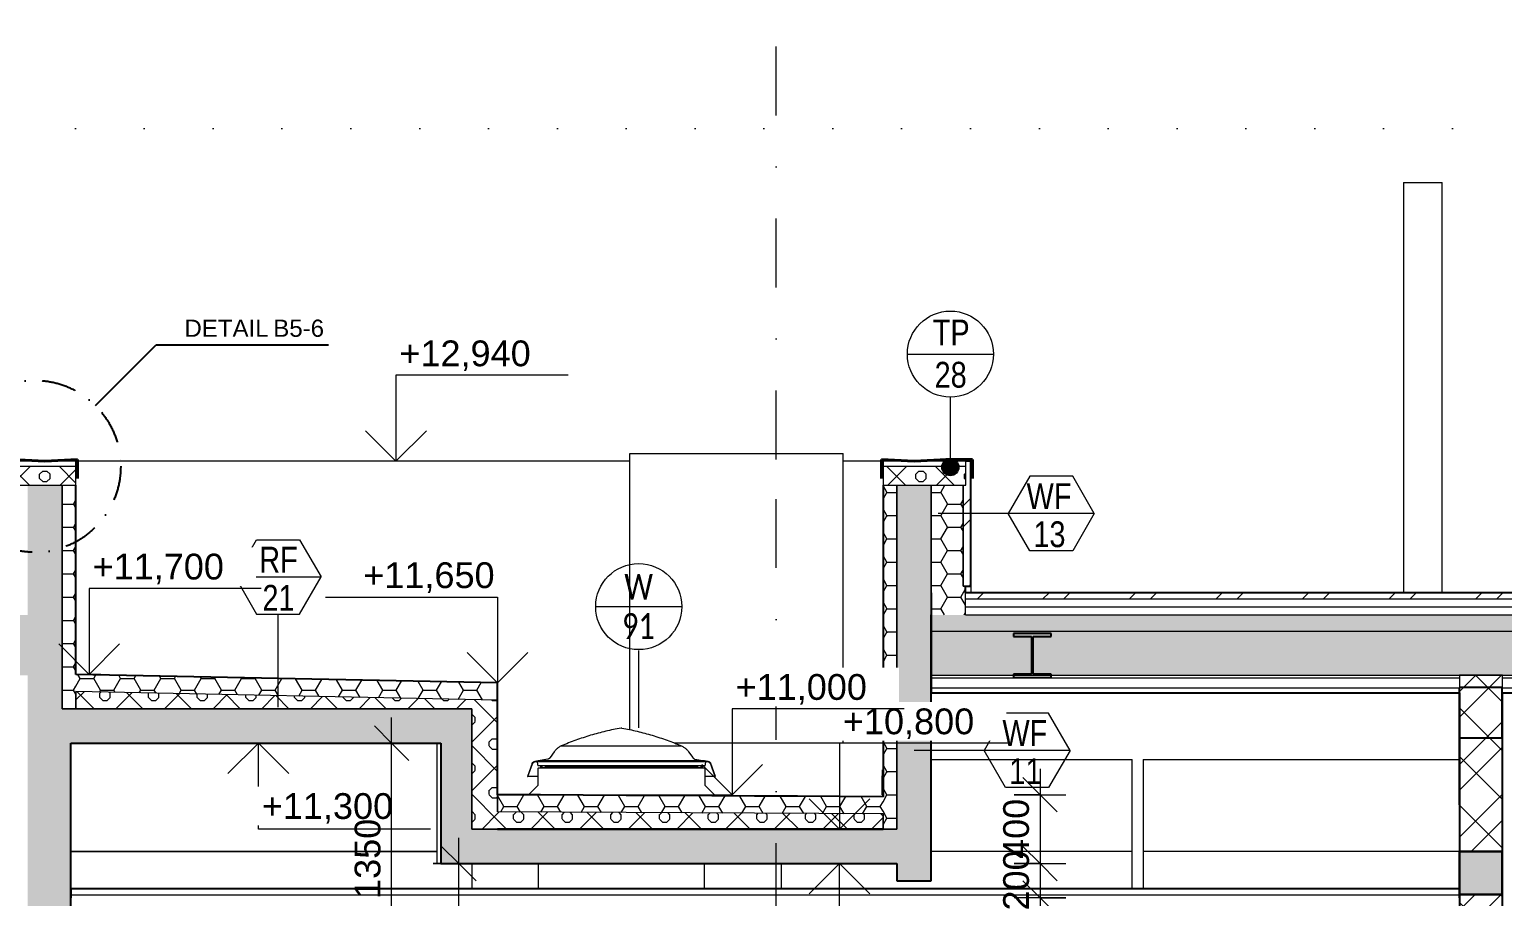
# Model space of a CAD drawing. Header units: millimetres. Extents: x 51291 to 245431, y -8645 to 72638.
# Drawn here: x 95059 to 103619, y 10408 to 15450 of the extents above; entities that cross this region are included whole.
import ezdxf

# ---------------------------------------------------------------- set-up
doc = ezdxf.new("R2010")
doc.units = ezdxf.units.MM
for name, pattern in [('HA_Dash_3mm-S1mm', [300, 200, -100]), ('HA_DashDot_10mm-S3mm', [1000, 400, -300, 0, -300]), ('HA_DashDot_4mm-S1mm', [400, 200, -100, 0, -100]), ('HA_Dot-S4mm', [400, 0, -400])]:
    doc.linetypes.add(name, pattern=pattern)
for name, color, linetype, lineweight in [('A-____-____-DIMS', 9, 'Continuous', 5), ('A-____-____-DIMS-100', 9, 'Continuous', 5), ('A-CLNG-____-MCUT', 9, 'Continuous', 25), ('A-DETL-____-OTLN', 9, 'Continuous', 25), ('A-DETL-____-THIN', 9, 'Continuous', 9), ('A-DETL-____-WIDE', 9, 'Continuous', 40), ('A-DETL-GENF-OTLN', 9, 'Continuous', 9), ('A-FLOR-____-MCUT', 9, 'Continuous', 25), ('A-FLOR-____-OTLN', 9, 'Continuous', 9), ('A-FLOR-____-OVHD', 9, 'HA_DashDot_4mm-S1mm', 25), ('A-FLOR-____-PATT', 9, 'Continuous', 25), ('A-FLOR-LEVL-OTLN', 9, 'Continuous', 9), ('A-GENM-____-IDEN', 9, 'Continuous', 9), ('A-GENM-____-MCUT', 9, 'Continuous', 25), ('A-GENM-____-OTLN', 9, 'Continuous', 9), ('A-GLAZ-____-IDEN', 9, 'Continuous', 9), ('A-GLAZ-____-MCUT', 9, 'Continuous', 5), ('A-GLAZ-____-OTLN', 9, 'Continuous', 5), ('A-ROOF-____-MCUT', 9, 'Continuous', 25), ('A-ROOF-____-PATT', 9, 'Continuous', 25), ('A-WALL-____-MCUT', 9, 'Continuous', 25), ('A-WALL-____-OTLN', 9, 'Continuous', 9), ('A-WALL-____-PATT', 9, 'Continuous', 25), ('G-____-____-DIMS', 9, 'Continuous', 5), ('G-____-____-TEXT', 9, 'Continuous', 5), ('I-WALL-____-MCUT', 9, 'Continuous', 25), ('I-WALL-____-OTLN', 9, 'Continuous', 9), ('S-BEAM-____-MCUT', 9, 'Continuous', 25), ('S-COLS-____-OTLN', 9, 'Continuous', 9), ('S-GRID-____-OTLN', 9, 'Continuous', 5)]:
    doc.layers.add(name, color=color, linetype=linetype, lineweight=lineweight)
doc.styles.add('Arial_1', font='arial.ttf', dxfattribs={"height": 150})
doc.styles.add('Arial_2', font='arial.ttf', dxfattribs={"height": 100})
doc.styles.add('Arial_3', font='arial.ttf', dxfattribs={"width": 0.8, "height": 150})
doc.styles.add('Calibri', font='calibri.ttf', dxfattribs={"width": 0.8, "height": 150})
doc.dimstyles.new('Inner_Dimensions', dxfattribs={"dimscale": 304.8, "dimtxt": 153.03891, "dimasz": 0.656168, "dimexe": 0.492126, "dimexo": 0.0625, "dimgap": 0.065617, "dimtad": 1, "dimdec": 0, "dimzin": 0, "dimdsep": 46, "dimtxsty": 'Arial_1', "dimblk1": 'OBLIQUE', "dimblk2": 'OBLIQUE', "dimsah": 1, "dimcen": 0.09, "dimdle": 0.492126, "dimazin": 0, "dimtfac": 1, "dimtdec": 4, "dimtix": 1, "dimtmove": 0, "dimatfit": 3, "dimfxl": 0.492126, "dimfxlon": 1, "dimtvp": 1, "dimtolj": 1, "dimtzin": 0, "dimlwd": 9, "dimlwe": 9, "dimarcsym": 2})
pattern_1 = [(0, (-4372.115, 1865.4), (117.188, 67.658), [78.125, -156.25]), (120, (-4372.115, 1865.4), (-117.18705, 67.65792), [78.125, -156.25]), (60, (-4372.115, 1865.4), (0.00045, 135.31679), [0, -156.25, 78.125, 0])]
pattern_2 = [(45, (-4301.4, 1865.4), (-141.4214, 141.4214), []), (0, (-4076.06, 1931.64), (141.421, 141.421), [25, -257.843]), (45, (-4051.06, 1931.64), (-141.4214, 141.4214), [25, -175]), (90, (-4033.38, 1949.32), (-141.421, 141.421), [25, -257.843]), (135, (-4033.38, 1974.32), (-141.4214, -141.4214), [25, -175]), (0, (-4076.06, 1992), (141.421, 141.421), [25, -257.843]), (45, (-4093.74, 1974.32), (-141.4214, 141.4214), [25, -175]), (90, (-4093.74, 1949.32), (-141.421, 141.421), [25, -257.843]), (135, (-4076.06, 1931.64), (-141.4214, -141.4214), [25, -175]), (135, (-4108.56, 1865.4), (-141.4214, -141.4214), [])]
pattern_3 = [(45, (-4372.1, 1865.4), (-251.447, 251.447), []), (45, (-4372.1, 2246.4), (-251.447, 251.447), [])]
pattern_4 = [(45, (86849, 1865.4), (-141.4214, 141.4214), []), (0, (87074.35, 1931.64), (141.421, 141.421), [25, -257.843]), (45, (87099.35, 1931.64), (-141.4214, 141.4214), [25, -175]), (90, (87117.03, 1949.32), (-141.421, 141.421), [25, -257.843]), (135, (87117.03, 1974.32), (-141.4214, -141.4214), [25, -175]), (0, (87074.35, 1992), (141.421, 141.421), [25, -257.843]), (45, (87056.67, 1974.32), (-141.4214, 141.4214), [25, -175]), (90, (87056.67, 1949.32), (-141.421, 141.421), [25, -257.843]), (135, (87074.35, 1931.64), (-141.4214, -141.4214), [25, -175]), (135, (87041.85, 1865.4), (-141.4214, -141.4214), [])]

# ---------------------------------------------------------------- blocks, each defined once
blk = doc.blocks.new('Roof-Windows_VELUX_CXP_ISD-1 - CXP size 900x1200 _090120_-1750642-ŘEZ D-D OBJEKT D')
at = {"layer": 'A-GLAZ-____-MCUT', "color": 50}
for p, q in [((6828.7, 11181), (6801.6, 11106.9)), ((6804.8, 11106.9), (6831.5, 11180)), ((6864.5, 11197.5), (6844, 11193.9)), ((6844.6, 11190.9), (6864.5, 11194.4)), ((6864.5, 11190.5), (6857.8, 11189.3)), ((6857.8, 11189.3), (6861.5, 11168.6)), ((6861.5, 11168.6), (6864.5, 11169.2)), ((6864.5, 11153.9), (6861.7, 11153.4)), ((6861.7, 11153.4), (6861.7, 11054.7)), ((7831.8, 11197.5), (6864.5, 11197.5)), ((6864.5, 11194.4), (7831.8, 11194.4)), ((7831.8, 11190.5), (6864.5, 11190.5)), ((6864.5, 11169.2), (7831.8, 11169.2)), ((7831.8, 11153.9), (6864.5, 11153.9)), ((7852.3, 11193.9), (7831.8, 11197.5)), ((7831.8, 11194.4), (7851.8, 11190.9)), ((7838.5, 11189.3), (7831.8, 11190.5)), ((7831.8, 11169.2), (7834.9, 11168.6)), ((7834.7, 11153.4), (7831.8, 11153.9)), ((7834.7, 11054.7), (7834.7, 11153.4)), ((7834.9, 11168.6), (7838.5, 11189.3)), ((7864.8, 11180), (7891.5, 11106.9)), ((7894.7, 11106.9), (7867.6, 11181)), ((6801.6, 11106.9), (6804.8, 11106.9)), ((6861.7, 11054.7), (6808.2, 11000)), ((7888.2, 11000), (7834.7, 11054.7)), ((7891.5, 11106.9), (7894.7, 11106.9)), ((6808.2, 11000), (7888.2, 11000))]:
    blk.add_line(p, q, dxfattribs=at)
for centre, radius, start, end in [((6847.5, 11174.2), 20, 99.99323, 159.95019), ((6847.5, 11174.2), 17, 99.99323, 159.95019), ((7848.8, 11174.2), 17, 20.04981, 80.00677), ((7848.8, 11174.2), 20, 20.04981, 80.00677)]:
    blk.add_arc(centre, radius, start, end, dxfattribs=at)
at = {"layer": 'A-GLAZ-____-OTLN', "color": 50}
for p, q in [((7350.7, 11387.9), (7345.7, 11387.9)), ((6957.7, 11249.9), (6933.8, 11215.7)), ((6998.5, 11283.8), (7697.8, 11283.8)), ((6998.5, 11283.8), (7697.8, 11283.8)), ((7738.6, 11249.9), (7762.5, 11215.7)), ((6877.3, 11168.6), (6861.5, 11168.6)), ((6920.9, 11207.4), (6864.5, 11197.5)), ((6886.8, 11194.4), (6864.5, 11190.5)), ((6864.5, 11153.9), (6902.7, 11160.7)), ((6877.2, 11167.4), (6877.2, 11157)), ((6910.7, 11168.6), (6887, 11168.6)), ((6887.2, 11157.9), (6887.2, 11167.4)), ((7793.7, 11160.7), (6902.7, 11160.7)), ((6910.7, 11169.2), (6910.7, 11160.7)), ((7775.4, 11207.4), (7831.8, 11197.5)), ((7785.7, 11160.7), (7785.7, 11169.2)), ((7809.7, 11168.6), (7785.7, 11168.6)), ((7793.7, 11160.7), (7831.8, 11153.9)), ((7809.2, 11167.4), (7809.2, 11157.9)), ((7831.8, 11190.5), (7809.6, 11194.4)), ((7834.9, 11168.6), (7818.2, 11168.6)), ((7819.2, 11157), (7819.2, 11167.4)), ((6861.7, 11106.9), (6804.8, 11106.9)), ((7891.5, 11106.9), (7834.7, 11106.9))]:
    blk.add_line(p, q, dxfattribs=at)
for centre, start_param, end_param in [((6882.2, 11167.4), 2.879709, 3.141509), ((6882.2, 11167.4), 3.141593, 4.712305), ((6882.2, 11157), 2.61813, 3.141509), ((6882.2, 11167.4), 4.712305, 6.283101), ((6882.2, 11157), 0.261715, 0.523515), ((6882.2, 11167.4), 0, 0.261715), ((7814.2, 11167.4), 2.879709, 3.141509), ((7814.2, 11167.4), 3.141593, 4.712305), ((7814.2, 11157), 2.61813, 2.879709), ((7814.2, 11167.4), 4.712305, 6.283101), ((7814.2, 11157), 0, 0.523515), ((7814.2, 11167.4), 0, 0.261715)]:
    blk.add_ellipse(centre, major_axis=(5, 0), ratio=0.999587, start_param=start_param, end_param=end_param, dxfattribs=at)
for points in [[(7345.7, 11387.9), (7315.9, 11382.5), (7256.6, 11370), (7168.9, 11346.4), (7082.7, 11317.9), (7026.4, 11295.7), (6998.5, 11283.8)], [(7350.7, 11387.9), (7380.5, 11382.5), (7439.7, 11370), (7527.4, 11346.4), (7613.7, 11317.9), (7670, 11295.7), (7697.8, 11283.8)], [(6933.8, 11215.7), (6933.1, 11214.6), (6931.4, 11212.6), (6928.3, 11210.1), (6924.7, 11208.4), (6922.2, 11207.6), (6920.9, 11207.4)], [(6998.5, 11283.8), (6993, 11281.3), (6982.7, 11275.4), (6968.8, 11263.9), (6961.2, 11254.8), (6957.7, 11249.9)], [(7697.8, 11283.8), (7703.3, 11281.3), (7713.7, 11275.4), (7727.5, 11263.9), (7735.2, 11254.8), (7738.6, 11249.9)], [(7762.5, 11215.7), (7763.2, 11214.6), (7765, 11212.6), (7768.1, 11210.1), (7771.6, 11208.4), (7774.1, 11207.6), (7775.4, 11207.4)]]:
    blk.add_open_spline(points, degree=3, dxfattribs=at)
for points, knots in [([(6828.7, 11181), (6829.3, 11182.7), (6830.5, 11185), (6832.7, 11187.7), (6834.3, 11189.2), (6835.7, 11190.3), (6837.1, 11191.3), (6839.8, 11192.8), (6842.3, 11193.6), (6844, 11193.9)], [-1, -1, -1, -1, -0.75, -0.625, -0.5, -0.4375, -0.375, -0.25, 0, 0, 0, 0]), ([(7853, 11193.7), (7854.5, 11193.4), (7856.7, 11192.7), (7859.6, 11191.1), (7861.4, 11189.8), (7862.7, 11188.6), (7863.9, 11187.4), (7865.8, 11185), (7867, 11182.7), (7867.6, 11181)], [0.0310845, 0.0310845, 0.0310845, 0.0310845, 0.25, 0.375, 0.5, 0.5625, 0.625, 0.75, 1, 1, 1, 1])]:
    blk.add_open_spline(points, degree=3, knots=knots, dxfattribs=at)
blk = doc.blocks.new('KOMIN OBJEKT D - KOMIN OBJEKT D-1642300-ŘEZ D-D OBJEKT D')
at = {"layer": 'A-GENM-____-OTLN', "color": 250}
for p, q in [((11893.2, 14560.7), (11893.2, 12173.7)), ((11893.2, 14560.7), (12118.2, 14560.7)), ((12118.2, 12173.7), (12118.2, 14560.7))]:
    blk.add_line(p, q, dxfattribs=at)
blk = doc.blocks.new('HA_GM_Generic Box - VRV Jednotka-1758930-ŘEZ D-D OBJEKT D')
at = {"layer": 'A-GENM-____-OTLN', "color": 250}
for p, q in [((7396.6, 12985), (8636.6, 12985)), ((7396.6, 11378.2), (7396.6, 12985)), ((8636.6, 11300), (8636.6, 12985)), ((8636.6, 11300), (7656.7, 11300))]:
    blk.add_line(p, q, dxfattribs=at)
blk = doc.blocks.new('HA_GM_Opening_Circle_WallBased - Default-2009216-ŘEZ D-D OBJEKT D')
at = {"layer": 'A-GENM-____-MCUT', "color": 10, "linetype": 'HA_Dash_3mm-S1mm'}
for p, q in [((8865.5, 11145), (8865.5, 11035)), ((8868.4, 11145), (8865.5, 11145)), ((8868.4, 11144.4), (8865.5, 11145)), ((8868.4, 11035.6), (8865.5, 11035)), ((8865.5, 11035), (8868.4, 11035))]:
    blk.add_line(p, q, dxfattribs=at)
blk = doc.blocks.new('HA_GM_Opening_Circle_WallBased - Default-2009170-ŘEZ D-D OBJEKT D')
at = {"layer": 'A-GENM-____-MCUT', "color": 10, "linetype": 'HA_Dash_3mm-S1mm'}
for p, q in [((8862.5, 11110), (8862.5, 11000)), ((8865.5, 11110), (8862.5, 11110)), ((8865.5, 11109.4), (8862.5, 11110)), ((8868.4, 11001.3), (8862.5, 11000)), ((8862.5, 11000), (8868.4, 11000))]:
    blk.add_line(p, q, dxfattribs=at)
blk = doc.blocks.new('VĚNEC OSA D3-D4 - VĚNEC OSA D3-D4-2037886-ŘEZ D-D OBJEKT D')
at = {"layer": 'A-FLOR-____-MCUT', "color": 10}
for p, q in [((12466.9, 11622.9), (12216.9, 11622.9)), ((12216.9, 11622.9), (12216.9, 11331.2)), ((12466.9, 11331.2), (12466.9, 11622.9)), ((12216.9, 11331.2), (12466.9, 11331.2))]:
    blk.add_line(p, q, dxfattribs=at)
at = {"layer": 'A-FLOR-____-OTLN', "color": 250}
blk.add_line((12216.9, 10941.5), (12216.9, 11331.2), dxfattribs=at)
blk = doc.blocks.new('185-01_OBJEKT D_Central_rvt-2-ŘEZ D-D OBJEKT D')
at = {"layer": 'A-FLOR-____-PATT', "lineweight": 9}
for points in [[(4216.8, 11300), (6478.2, 11300), (6478.2, 11500), (3898.3, 11500), (3898.3, 11300), (4148.3, 11300)], [(6298.2, 10600), (9148.4, 10600), (9148.4, 10800), (6298.2, 10800)]]:
    blk.add_hatch(color=254, dxfattribs=at).paths.add_polyline_path(points)
at = {"layer": 'A-ROOF-____-PATT', "lineweight": 5}
h = blk.add_hatch(dxfattribs=at)
h.set_pattern_fill('FP_25', color=8, style=0, pattern_type=2)
h.set_pattern_definition(pattern_3)
h.paths.add_polyline_path([(22238.2, 12138.7), (22238.2, 12173.7), (9348.4, 12173.7), (9348.4, 12138.7), (22117.6, 12138.7)])
h.paths.add_polyline_path([(3698.3, 12138.7), (3698.3, 12173.7), (-5756.8, 12173.7), (-5756.8, 12138.7), (3657.4, 12138.7)])
h = blk.add_hatch(dxfattribs=at)
h.set_pattern_fill('FP_26', color=50, style=0, pattern_type=2)
h.set_pattern_definition(pattern_1)
h.paths.add_polyline_path([(22238.2, 11952), (22238.2, 12045.3), (9148.4, 12045.4), (9148.4, 11952), (22117.6, 11952)])
h.paths.add_polyline_path([(3898.3, 11952), (3898.3, 12045.4), (-5756.8, 12045.4), (-5756.8, 11952), (3657.4, 11952)])
h = blk.add_hatch(dxfattribs=at)
h.set_pattern_fill('FP_26', color=50, style=0, pattern_type=2)
h.set_pattern_definition(pattern_1)
h.paths.add_polyline_path([(22238.2, 11695.3), (22238.2, 11952), (9148.4, 11952), (9148.4, 11695.4), (22117.6, 11695.3)])
h.paths.add_polyline_path([(3898.3, 11695.4), (3898.3, 11952), (-5756.8, 11952), (-5756.8, 11695.4), (3657.4, 11695.4)])
h = blk.add_hatch(dxfattribs=at)
h.set_pattern_fill('FP_26', color=50, style=0, pattern_type=2)
h.set_pattern_definition(pattern_1)
h.paths.add_polyline_path([(6628.2, 11550), (6628.2, 11650), (4178.3, 11700), (4178.3, 11600), (6454.4, 11553.5)])
h = blk.add_hatch(dxfattribs=at)
h.set_pattern_fill('FP_22', color=50, style=0, pattern_type=2)
h.set_pattern_definition(pattern_2)
h.paths.add_polyline_path([(6628.2, 11500), (6628.2, 11550), (4178.3, 11600), (4178.3, 11500), (6478.2, 11500)])
h = blk.add_hatch(dxfattribs=at)
h.set_pattern_fill('FP_26', color=50, style=0, pattern_type=2)
h.set_pattern_definition(pattern_1)
h.paths.add_polyline_path([(8868.4, 10888.3), (8868.4, 10988.3), (6628.2, 11000), (6628.2, 10900), (8692, 10889.2)])
h = blk.add_hatch(dxfattribs=at)
h.set_pattern_fill('FP_22', color=50, style=0, pattern_type=2)
h.set_pattern_definition(pattern_2)
h.paths.add_polyline_path([(6734.1, 10800), (8868.4, 10800), (8868.4, 10888.3), (6628.2, 10900), (6628.2, 10800)])
at = {"layer": 'A-WALL-____-PATT', "lineweight": 5}
h = blk.add_hatch(dxfattribs=at)
h.set_pattern_fill('FP_25', color=50, style=0, pattern_type=2)
h.set_pattern_definition(pattern_3)
h.paths.add_polyline_path([(9378.4, 12213.7), (9378.4, 12940), (9348.4, 12940), (9348.4, 12800), (9333.4, 12800), (9333.4, 12213.7), (9348.4, 12213.7)])
at = {"layer": 'A-WALL-____-PATT', "lineweight": 9}
for points in [[(4098.3, 11500), (4098.3, 12800), (3898.3, 12800), (3898.3, 11500), (3937.1, 11500)], [(8971.7, 10800), (9148.4, 10800), (9148.4, 12800), (8948.4, 12800), (8948.4, 10800)], [(4148.3, 9950), (4148.3, 11300), (3898.3, 11300), (3898.3, 9950)], [(6478.2, 10800), (6478.2, 11300), (6298.2, 11300), (6298.2, 10800), (6454.4, 10800)], [(12468.2, 10420), (12468.2, 10670), (12218.2, 10670), (12218.2, 10420)], [(9148.4, 10500), (9148.4, 10600), (8948.4, 10600), (8948.4, 10500)]]:
    blk.add_hatch(color=254, dxfattribs=at).paths.add_polyline_path(points)
at = {"layer": 'A-WALL-____-PATT', "lineweight": 5}
h = blk.add_hatch(dxfattribs=at)
h.set_pattern_fill('FP_26', color=50, style=0, pattern_type=2)
h.set_pattern_definition(pattern_1)
h.paths.add_polyline_path([(4098.3, 11500), (4178.3, 11500), (4178.3, 12800), (4098.3, 12800), (4098.3, 11701.4)])
h = blk.add_hatch(dxfattribs=at)
h.set_pattern_fill('FP_26', color=50, style=0, pattern_type=2)
h.set_pattern_definition(pattern_1)
h.paths.add_polyline_path([(8868.4, 10800), (8948.4, 10800), (8948.4, 12800), (8868.4, 12800), (8868.4, 10888.3)])
h = blk.add_hatch(dxfattribs=at)
h.set_pattern_fill('FP_26', color=50, style=0, pattern_type=2)
h.set_pattern_definition(pattern_1)
h.paths.add_polyline_path([(9348.4, 12045.4), (9348.4, 12213.7), (9333.4, 12213.7), (9333.4, 12800), (9148.4, 12800), (9148.4, 12045.4), (9251.4, 12045.4)])
h = blk.add_hatch(dxfattribs=at)
h.set_pattern_fill('FP_24', color=8, style=0, pattern_type=2)
h.set_pattern_definition([(45, (-4372.1, 1865.4), (-212.132, 212.132), []), (45, (-4222.1, 1865.4), (-212.132, 212.132), []), (315, (-4372.11, 1865.4), (141.4214, 141.4214), [])])
h.paths.add_polyline_path([(12468.2, 9950), (12468.2, 10420), (12218.2, 10420), (12218.2, 9950)])
h.paths.add_polyline_path([(12468.2, 10670), (12468.2, 11695.4), (12218.2, 11695.4), (12218.2, 10670)])
h = blk.add_hatch(dxfattribs=at)
h.set_pattern_fill('FP_22', color=50, style=0, pattern_type=2)
h.set_pattern_definition(pattern_2)
h.paths.add_polyline_path([(6628.2, 10800), (6628.2, 11500), (6478.2, 11500), (6478.2, 10800)])
at = {"layer": 'A-CLNG-____-MCUT', "color": 10}
for p, q in [((12218.2, 10452), (4148.3, 10452)), ((4148.3, 10452), (4148.3, 10400)), ((12218.2, 10400), (12218.2, 10452))]:
    blk.add_line(p, q, dxfattribs=at)
at = {"layer": 'A-CLNG-____-MCUT', "color": 250, "lineweight": 9}
blk.add_line((12218.2, 10416), (4148.3, 10416), dxfattribs=at)
at = {"layer": 'A-FLOR-____-MCUT', "color": 250, "lineweight": 9}
for p, q in [((4178.3, 11500), (4098.3, 11500)), ((6478.2, 11500), (4178.3, 11500)), ((6478.2, 11300), (6478.2, 11500)), ((6628.2, 10800), (6478.2, 10800)), ((8948.4, 10800), (8868.4, 10800))]:
    blk.add_line(p, q, dxfattribs=at)
at = {"layer": 'A-FLOR-____-MCUT', "color": 10}
for p, q in [((4148.3, 11300), (6298.2, 11300)), ((6298.2, 10800), (6298.2, 10600)), ((8868.4, 10800), (6628.2, 10800)), ((9148.4, 10600), (9148.4, 10800)), ((12466.9, 10670), (12216.9, 10670)), ((12216.9, 10670), (12216.9, 10420)), ((12466.9, 10420), (12466.9, 10670)), ((6298.2, 10600), (8948.4, 10600)), ((12216.9, 10420), (12466.9, 10420))]:
    blk.add_line(p, q, dxfattribs=at)
at = {"layer": 'A-ROOF-____-MCUT', "color": 10}
for p, q in [((22238.2, 12173.7), (9348.4, 12173.7)), ((9148.4, 12045.4), (9148.4, 11593.3)), ((6628.2, 11650), (4178.3, 11700)), ((6628.2, 11500), (6628.2, 11650)), ((9148.4, 11593.3), (12218.2, 11593.3)), ((12468.2, 11593.3), (15243.2, 11593.3)), ((6628.2, 10800), (8868.4, 10800))]:
    blk.add_line(p, q, dxfattribs=at)
at = {"layer": 'A-ROOF-____-MCUT', "color": 250, "lineweight": 9}
for p, q in [((9348.4, 12138.7), (22238.2, 12138.7)), ((9348.4, 12092), (22238.2, 12092)), ((9348.4, 12045.4), (22238.2, 12045.3)), ((9148.4, 11952), (22238.2, 11952)), ((9148.4, 11695.4), (12218.2, 11695.4)), ((9148.4, 11680.8), (12218.2, 11680.8)), ((12218.2, 11695.4), (12468.2, 11695.4)), ((12468.2, 11695.4), (15243.2, 11695.4)), ((12468.2, 11680.8), (15243.2, 11680.8)), ((6628.2, 11550), (4178.3, 11600)), ((4178.3, 11600), (4178.3, 11500)), ((9148.4, 11622.4), (12218.2, 11622.4)), ((12468.2, 11622.4), (15243.2, 11622.4)), ((4178.3, 11500), (6478.2, 11500)), ((6628.2, 11000), (6628.2, 10900)), ((8868.4, 10888.3), (6628.2, 10900)), ((8868.4, 10800), (8868.4, 10888.3))]:
    blk.add_line(p, q, dxfattribs=at)
at = {"layer": 'A-ROOF-____-MCUT', "color": 10, "flags": 128}
blk.add_lwpolyline([(8868.4, 10988.3), (8619.5, 10989.6), (8370.6, 10990.9), (8121.7, 10992.2), (7872.8, 10993.5), (7623.8, 10994.8), (7374.9, 10996.1), (7126, 10997.4), (6877.1, 10998.7), (6628.2, 11000)], dxfattribs=at)
at = {"layer": 'A-WALL-____-MCUT', "color": 10}
for p, q in [((9378.4, 12940), (9348.4, 12940)), ((9378.4, 12213.7), (9378.4, 12940)), ((4178.3, 11700), (4178.3, 12800)), ((8868.4, 12800), (8868.4, 10988.3)), ((9148.4, 12173.7), (9148.4, 12045.4)), ((9348.4, 12213.7), (9378.4, 12213.7)), ((9348.4, 12173.7), (9348.4, 12213.7)), ((9148.4, 10800), (9148.4, 12045.4)), ((6628.2, 11000), (6628.2, 11500))]:
    blk.add_line(p, q, dxfattribs=at)
at = {"layer": 'A-WALL-____-MCUT', "color": 250, "lineweight": 9}
for p, q in [((4098.3, 11500), (4098.3, 12800)), ((4098.3, 12800), (4098.3, 11500)), ((8948.4, 12800), (8948.4, 10800)), ((8948.4, 10800), (8948.4, 12800)), ((9148.4, 12173.7), (9148.4, 12800)), ((9148.4, 12800), (9148.4, 12173.7)), ((9333.4, 12800), (9333.4, 12213.7)), ((9333.4, 12213.7), (9333.4, 12800)), ((9148.4, 12173.7), (9148.4, 12045.4)), ((9333.4, 12213.7), (9348.4, 12213.7)), ((9348.4, 12213.7), (9333.4, 12213.7)), ((9348.4, 12138.7), (9348.4, 12173.7)), ((9348.4, 12092), (9348.4, 12138.7)), ((9348.4, 12045.4), (9348.4, 12092)), ((12468.2, 11695.4), (12218.2, 11695.4)), ((12218.2, 11695.4), (12218.2, 11680.8)), ((12218.2, 11680.8), (12218.2, 11622.4)), ((12468.2, 11680.8), (12468.2, 11695.4)), ((12468.2, 11622.4), (12468.2, 11680.8)), ((4178.3, 11500), (4178.3, 11600)), ((12218.2, 11622.4), (12218.2, 11593.3)), ((12468.2, 11593.3), (12468.2, 11622.4)), ((4098.3, 11500), (4178.3, 11500)), ((6478.2, 11500), (6478.2, 11300)), ((6478.2, 11300), (6478.2, 10800)), ((6478.2, 10800), (6478.2, 11300)), ((6628.2, 10900), (6628.2, 11000)), ((8868.4, 10888.3), (8868.4, 10800)), ((6478.2, 10800), (6628.2, 10800)), ((8868.4, 10800), (8948.4, 10800))]:
    blk.add_line(p, q, dxfattribs=at)
at = {"layer": 'A-WALL-____-OTLN', "color": 250}
for p, q in [((7396.6, 12940), (4178.3, 12940)), ((8868.4, 12940), (8636.6, 12940)), ((9378.5, 12940), (9378.4, 12940)), ((9378.4, 12213.7), (9378.4, 12173.7))]:
    blk.add_line(p, q, dxfattribs=at)
at = {"layer": 'I-WALL-____-MCUT', "color": 10}
for p, q in [((12218.2, 11593.3), (12218.2, 10670)), ((12468.2, 10670), (12468.2, 11593.3)), ((4148.3, 9950), (4148.3, 11300)), ((6298.2, 11300), (6298.2, 10800)), ((12218.2, 10670), (12468.2, 10670)), ((12218.2, 10670), (12218.2, 10420)), ((12468.2, 10670), (12218.2, 10670)), ((12468.2, 10420), (12468.2, 10670)), ((8948.4, 10600), (8948.4, 10500)), ((9148.4, 10500), (9148.4, 10600)), ((8948.4, 10500), (9148.4, 10500)), ((12218.2, 10420), (12218.2, 9950)), ((12468.2, 10420), (12218.2, 10420)), ((12218.2, 10420), (12468.2, 10420)), ((12468.2, 9950), (12468.2, 10420))]:
    blk.add_line(p, q, dxfattribs=at)
at = {"layer": 'I-WALL-____-OTLN', "color": 250}
for p, q in [((6278.2, 10670), (6278.2, 11300)), ((10316.2, 11203.5), (9148.4, 11203.5)), ((12216.9, 11203.5), (10380.2, 11203.5)), ((6865.7, 10998.8), (6865.7, 11000)), ((7830.7, 10993.7), (7830.7, 11000)), ((4148.3, 10670), (6278.2, 10670)), ((6278.2, 10670), (4148.3, 10670)), ((6278.2, 10600), (6278.2, 10670)), ((10316.2, 10670), (9148.4, 10670)), ((12216.9, 10670), (10380.2, 10670)), ((6278.2, 10600), (6298.2, 10600)), ((6478.2, 10600), (6478.2, 10452)), ((6865.7, 10452), (6865.7, 10600)), ((7830.7, 10452), (7830.7, 10600)), ((8278.2, 10452), (8278.2, 10600))]:
    blk.add_line(p, q, dxfattribs=at)
at = {"layer": 'S-COLS-____-OTLN', "color": 250}
for p, q in [((10316.2, 10452), (10316.2, 11205)), ((10380.2, 11205), (10380.2, 10452))]:
    blk.add_line(p, q, dxfattribs=at)
at = {"layer": 'A-FLOR-____-OTLN', "color": 250, "lineweight": 9}
blk.add_blockref('VĚNEC OSA D3-D4 - VĚNEC OSA D3-D4-2037886-ŘEZ D-D OBJEKT D', (0, 0), dxfattribs=at)
at = {"layer": 'A-GENM-____-OTLN', "color": 250, "lineweight": 9}
for name in ['KOMIN OBJEKT D - KOMIN OBJEKT D-1642300-ŘEZ D-D OBJEKT D', 'HA_GM_Generic Box - VRV Jednotka-1758930-ŘEZ D-D OBJEKT D', 'HA_GM_Opening_Circle_WallBased - Default-2009216-ŘEZ D-D OBJEKT D', 'HA_GM_Opening_Circle_WallBased - Default-2009170-ŘEZ D-D OBJEKT D']:
    blk.add_blockref(name, (0, 0), dxfattribs=at)
at = {"layer": 'A-GLAZ-____-OTLN', "color": 250, "lineweight": 9}
blk.add_blockref('Roof-Windows_VELUX_CXP_ISD-1 - CXP size 900x1200 _090120_-1750642-ŘEZ D-D OBJEKT D', (0, 0), dxfattribs=at)
blk = doc.blocks.new('BD Libuτ_IFC_210924_ifc-2-ŘEZ D-D OBJEKT D')
at = {"layer": 'S-BEAM-____-MCUT', "color": 10}
for p, q in [((9845.8, 11938.4), (9625.8, 11938.4)), ((9625.8, 11938.4), (9625.8, 11919.7)), ((9625.8, 11919.7), (9731.1, 11919.7)), ((9731.1, 11919.7), (9731.1, 11700.4)), ((9740.6, 11700.4), (9740.6, 11919.7)), ((9740.6, 11919.7), (9845.8, 11919.7)), ((9845.8, 11919.7), (9845.8, 11938.4)), ((9731.1, 11700.4), (9625.8, 11700.4)), ((9625.8, 11700.4), (9625.8, 11681.7)), ((9625.8, 11681.7), (9845.8, 11681.7)), ((9845.8, 11700.4), (9740.6, 11700.4)), ((9845.8, 11681.7), (9845.8, 11700.4))]:
    blk.add_line(p, q, dxfattribs=at)
blk = doc.blocks.new('Spot Elevations - Flipped-794089-ŘEZ D-D OBJEKT D')
at = {"layer": 'G-____-____-DIMS', "lineweight": 9}
for p, q in [((5061.6, 11123.2), (5238.4, 11300)), ((5238.4, 11300), (5415.2, 11123.2)), ((5238.4, 10800), (5238.4, 11300)), ((6238.4, 10800), (5238.4, 10800))]:
    blk.add_line(p, q, dxfattribs=at)
blk = doc.blocks.new('DIMBLOCK54-ŘEZ D-D OBJEKT D')
at = {"layer": 'A-____-____-DIMS-100', "lineweight": 9}
for p, q in [((97553.8, 10600), (97453.8, 10700)), ((97553.8, 7800), (97553.8, 10750)), ((97403.8, 10600), (97703.8, 10600)), ((97553.8, 10600), (97403.8, 10600)), ((97553.8, 10600), (97653.8, 10500)), ((97553.8, 7800), (97453.8, 7900)), ((97403.8, 7800), (97703.8, 7800)), ((97553.8, 7800), (97403.8, 7800)), ((97553.8, 7800), (97653.8, 7700))]:
    blk.add_line(p, q, dxfattribs=at)
at = {"layer": 'A-____-____-DIMS-100', "color": 0, "lineweight": 9, "insert": (97339.1, 8969.3), "char_height": 150, "width": 553.765, "attachment_point": 1, "rotation": 90, "line_spacing_factor": 0.941778, "style": 'Arial_1'}
blk.add_mtext('2800', dxfattribs=at)
blk = doc.blocks.new('_Oblique')
at = {"color": 0, "linetype": 'ByBlock', "lineweight": -2}
blk.add_line((-0.5, -0.5), (0.5, 0.5), dxfattribs=at)
blk = doc.blocks.new('DIMBLOCK67-ŘEZ D-D OBJEKT D')
at = {"layer": 'A-____-____-DIMS-100', "lineweight": 9}
for p, q in [((97162.9, 11300), (97062.9, 11400)), ((97162.9, 9950), (97162.9, 11450)), ((97012.9, 11300), (97312.9, 11300)), ((97162.9, 11300), (97012.9, 11300)), ((97162.9, 11300), (97262.9, 11200)), ((97162.9, 9950), (97062.9, 10050)), ((97012.9, 9950), (97312.9, 9950)), ((97162.9, 9950), (97012.9, 9950)), ((97162.9, 9950), (97262.9, 9850))]:
    blk.add_line(p, q, dxfattribs=at)
at = {"layer": 'A-____-____-DIMS-100', "color": 0, "lineweight": 9, "insert": (96948.2, 10394.3), "char_height": 150, "width": 553.765, "attachment_point": 1, "rotation": 90, "line_spacing_factor": 0.941778, "style": 'Arial_1'}
blk.add_mtext('1350', dxfattribs=at)
blk = doc.blocks.new('Spot Elevations - Default-792506-ŘEZ D-D OBJEKT D')
at = {"layer": 'G-____-____-DIMS', "lineweight": 9}
for p, q in [((5929, -1150), (4929, -1150)), ((4929, -1150), (4929, -1650)), ((4752.3, -1473.2), (4929, -1650)), ((4929, -1650), (5105.8, -1473.2))]:
    blk.add_line(p, q, dxfattribs=at)
blk = doc.blocks.new('HA_TAG_WD - Type Mark-1502833-ŘEZ D-D OBJEKT D')
at = {"layer": 'A-GLAZ-____-IDEN'}
blk.add_line((7198.6, 12094), (7698.6, 12094), dxfattribs=at)
blk.add_circle((7448.6, 12094), 250, dxfattribs=at)
blk = doc.blocks.new('DIMBLOCK94-ŘEZ D-D OBJEKT D')
at = {"layer": 'A-____-____-DIMS-100', "lineweight": 9}
for p, q in [((100931.4, 11150), (100931.4, 10600)), ((100931.4, 11000), (100831.4, 11100)), ((100781.4, 11000), (101081.4, 11000)), ((100931.4, 11000), (100781.4, 11000)), ((100931.4, 11000), (101031.4, 10900)), ((100931.4, 10600), (100831.4, 10700)), ((100781.4, 10600), (101081.4, 10600)), ((100931.4, 10600), (100781.4, 10600)), ((100931.4, 10600), (101031.4, 10500))]:
    blk.add_line(p, q, dxfattribs=at)
at = {"layer": 'A-____-____-DIMS-100', "color": 0, "lineweight": 9, "insert": (100716.7, 10626.9), "char_height": 150, "width": 415.324, "attachment_point": 1, "rotation": 90, "line_spacing_factor": 0.941778, "style": 'Arial_1'}
blk.add_mtext('400', dxfattribs=at)
blk = doc.blocks.new('DIMBLOCK95-ŘEZ D-D OBJEKT D')
at = {"layer": 'A-____-____-DIMS-100', "lineweight": 9}
for p, q in [((100931.4, 10600), (100831.4, 10700)), ((100781.4, 10600), (101081.4, 10600)), ((100931.4, 10600), (100781.4, 10600)), ((100931.4, 10600), (100931.4, 10400)), ((100931.4, 10600), (101031.4, 10500)), ((100931.4, 10400), (100831.4, 10500)), ((101081.4, 10400), (100781.4, 10400)), ((100931.4, 10400), (101031.4, 10300)), ((100931.4, 10400), (101081.4, 10400))]:
    blk.add_line(p, q, dxfattribs=at)
at = {"layer": 'A-____-____-DIMS-100', "color": 0, "lineweight": 9, "insert": (100716.7, 10326.9), "char_height": 150, "width": 415.324, "attachment_point": 1, "rotation": 90, "line_spacing_factor": 0.941778, "style": 'Arial_1'}
blk.add_mtext('200', dxfattribs=at)
blk = doc.blocks.new('DIMBLOCK96-ŘEZ D-D OBJEKT D')
at = {"layer": 'A-____-____-DIMS-100', "lineweight": 9}
for p, q in [((100931.4, 10400), (100831.4, 10500)), ((101081.4, 10400), (100781.4, 10400)), ((100931.4, 10400), (100931.4, 7800)), ((100931.4, 10400), (101031.4, 10300)), ((100931.4, 10400), (101081.4, 10400)), ((100931.4, 7800), (100831.4, 7900)), ((101081.4, 7800), (100781.4, 7800)), ((100931.4, 7800), (101031.4, 7700)), ((100931.4, 7800), (101081.4, 7800))]:
    blk.add_line(p, q, dxfattribs=at)
at = {"layer": 'A-____-____-DIMS-100', "color": 0, "lineweight": 9, "insert": (100716.7, 8869.3), "char_height": 150, "width": 553.765, "attachment_point": 1, "rotation": 90, "line_spacing_factor": 0.941778, "style": 'Arial_1'}
blk.add_mtext('2600', dxfattribs=at)
blk = doc.blocks.new('HA_TAG_GM_Products - Generic-588599-ŘEZ D-D OBJEKT D')
at = {"layer": 'A-GENM-____-IDEN'}
blk.add_line((-6294, 2137.4), (-5794, 2137.4), dxfattribs=at)
blk.add_circle((-6044, 2137.4), 250, dxfattribs=at)

msp = doc.modelspace()

# ---------------------------------------------------------------- hatches: boundary and pattern name
at = {"layer": 'A-DETL-GENF-OTLN', "lineweight": 5}
h = msp.add_hatch(dxfattribs=at)
h.set_pattern_fill('FP_22', color=50, style=0, pattern_type=2)
h.set_pattern_definition(pattern_4)
h.paths.add_polyline_path([(94848.7, 12800), (95328.7, 12800), (95328.7, 12910), (94848.7, 12910)])
h = msp.add_hatch(dxfattribs=at)
h.set_pattern_fill('FP_22', color=50, style=0, pattern_type=2)
h.set_pattern_definition(pattern_4)
h.paths.add_polyline_path([(100498.9, 12800), (100498.9, 12910), (100018.9, 12910), (100018.9, 12800)])
at = {"layer": 'A-GENM-____-IDEN'}
h = msp.add_hatch(color=256, dxfattribs=at)
edge = h.paths.add_edge_path()
edge.add_arc((100410.1, 12905), 50, 0, 360)

# ---------------------------------------------------------------- linework, layer by layer
at = {"layer": 'A-DETL-____-OTLN'}
for p, q in [((95442.3, 13263.6), (95795.8, 13617.1)), ((95795.8, 13617.1), (96795.8, 13617.1))]:
    msp.add_line(p, q, dxfattribs=at)
at = {"layer": 'A-DETL-____-THIN'}
for p, q in [((95328.7, 12940), (94848.7, 12940)), ((95328.7, 12910), (95328.7, 12940)), ((100498.9, 12940), (100018.9, 12940)), ((100018.9, 12940), (100018.9, 12910)), ((100498.9, 12910), (100498.9, 12940)), ((94848.7, 12910), (95328.7, 12910)), ((95328.7, 12800), (95328.7, 12910)), ((100018.9, 12910), (100018.9, 12800)), ((100018.9, 12910), (100498.9, 12910)), ((100498.9, 12800), (100498.9, 12910)), ((100871.5, 12852.4), (100746.5, 12635.9)), ((101121.5, 12852.4), (100871.5, 12852.4)), ((101246.5, 12635.9), (101121.5, 12852.4)), ((94848.7, 12800), (95328.7, 12800)), ((100018.9, 12800), (100498.9, 12800)), ((100746.5, 12635.9), (100339.2, 12635.9)), ((101246.5, 12635.9), (100746.5, 12635.9)), ((100871.5, 12419.4), (100746.5, 12635.9)), ((101246.5, 12635.9), (101121.5, 12419.4)), ((96253.5, 12266.4), (96378.5, 12482.9)), ((96378.5, 12482.9), (96628.5, 12482.9)), ((96628.5, 12482.9), (96753.5, 12266.4)), ((101121.5, 12419.4), (100871.5, 12419.4)), ((96253.5, 12266.4), (96753.5, 12266.4)), ((96253.5, 12266.4), (96378.5, 12049.9)), ((96628.5, 12049.9), (96753.5, 12266.4)), ((96378.5, 12049.9), (96628.5, 12049.9)), ((96503.5, 11509.9), (96503.5, 12049.9)), ((100731.1, 11474.4), (100606.1, 11257.9)), ((100981.1, 11474.4), (100731.1, 11474.4)), ((101106.1, 11257.9), (100981.1, 11474.4)), ((100606.1, 11257.9), (100198.9, 11257.9)), ((101106.1, 11257.9), (100606.1, 11257.9)), ((100731.1, 11041.4), (100606.1, 11257.9)), ((101106.1, 11257.9), (100981.1, 11041.4)), ((100981.1, 11041.4), (100731.1, 11041.4))]:
    msp.add_line(p, q, dxfattribs=at)
at = {"layer": 'A-DETL-____-WIDE'}
for p, q in [((95148.7, 12940), (94958.7, 12950)), ((95148.7, 12940), (95338.7, 12950)), ((95338.7, 12840), (95338.7, 12950)), ((100008.9, 12840), (100008.9, 12950)), ((100198.9, 12940), (100008.9, 12950)), ((100198.9, 12940), (100388.9, 12950)), ((100383.9, 12950), (100538.9, 12950)), ((100538.9, 12950), (100538.9, 12840))]:
    msp.add_line(p, q, dxfattribs=at)
at = {"layer": 'A-FLOR-____-OVHD'}
msp.add_circle((95088.7, 12910), 500, dxfattribs=at)
at = {"layer": 'A-FLOR-LEVL-OTLN', "linetype": 'HA_Dot-S4mm', "lineweight": 5}
msp.add_line((80522, 14875), (117427.4, 14875), dxfattribs=at)
at = {"layer": 'A-GENM-____-IDEN'}
msp.add_line((100410.1, 12905), (100410.1, 13312.7), dxfattribs=at)
msp.add_circle((100410.1, 12905), 50, dxfattribs=at)
at = {"layer": 'A-GLAZ-____-IDEN'}
msp.add_line((98599, 11388.4), (98599, 11839.5), dxfattribs=at)
at = {"layer": 'G-____-____-DIMS', "lineweight": 9}
for p, q in [((95328.7, 11700), (95473.3, 11700)), ((95473.3, 11700), (95405.6, 11700)), ((97778.6, 11650), (97778.7, 11650)), ((97778.6, 11000), (99142.2, 11000))]:
    msp.add_line(p, q, dxfattribs=at)
at = {"layer": 'S-GRID-____-OTLN', "linetype": 'HA_DashDot_10mm-S3mm', "lineweight": 9}
for p, q in [((99398.6, 12950.5), (99398.6, 15450.5)), ((99398.6, -4682.8), (99398.6, 12950.5))]:
    msp.add_line(p, q, dxfattribs=at)

# ---------------------------------------------------------------- block references
at = {"lineweight": 5}
for name in ['185-01_OBJEKT D_Central_rvt-2-ŘEZ D-D OBJEKT D', 'BD Libuτ_IFC_210924_ifc-2-ŘEZ D-D OBJEKT D']:
    msp.add_blockref(name, (91150.4, 0), dxfattribs=at)
at = {"layer": 'A-GENM-____-IDEN'}
msp.add_blockref('HA_TAG_GM_Products - Generic-588599-ŘEZ D-D OBJEKT D', (106454.1, 11425.3), dxfattribs=at)
at = {"layer": 'A-GLAZ-____-IDEN'}
msp.add_blockref('HA_TAG_WD - Type Mark-1502833-ŘEZ D-D OBJEKT D', (91150.4, 0), dxfattribs=at)
at = {"layer": 'G-____-____-DIMS', "lineweight": 9}
for name, p in [('Spot Elevations - Default-792506-ŘEZ D-D OBJEKT D', (92259.5, 14590)), ('Spot Elevations - Default-792506-ŘEZ D-D OBJEKT D', (90476.6, 13350)), ('Spot Elevations - Flipped-794089-ŘEZ D-D OBJEKT D', (91150.4, 0)), ('Spot Elevations - Default-792506-ŘEZ D-D OBJEKT D', (94836.6, 12450)), ('Spot Elevations - Flipped-794089-ŘEZ D-D OBJEKT D', (94527.2, -700))]:
    msp.add_blockref(name, p, dxfattribs=at)
at = {"layer": 'G-____-____-DIMS', "lineweight": 9, "extrusion": (0, 0, -1)}
msp.add_blockref('Spot Elevations - Default-792506-ŘEZ D-D OBJEKT D', (-102707.8, 13300), dxfattribs=at)

# ---------------------------------------------------------------- texts
at = {"layer": 'A-GENM-____-IDEN', "lineweight": 5, "char_height": 150, "attachment_point": 1, "style": 'Arial_3'}
for s, insert, width in [('TP', (100308.1, 13763), 256.54), ('28', (100318.5, 13517.5), 230.886)]:
    msp.add_mtext(s, dxfattribs=dict(at, insert=insert, width=width))
at = {"layer": 'A-GLAZ-____-IDEN', "lineweight": 5, "char_height": 150, "attachment_point": 1, "style": 'Calibri'}
for s, insert, width in [('W', (98515.4, 12284.5), 211.645), ('91', (98502.2, 12056), 243.713)]:
    msp.add_mtext(s, dxfattribs=dict(at, insert=insert, width=width))
at = {"layer": 'G-____-____-TEXT', "color": 7, "lineweight": 9, "attachment_point": 1}
for s, insert, char_height, width, style in [('DETAIL ', (95959.4, 13763.1), 100, 625.316, 'Arial_2'), ('B5-6', (96475.4, 13763.1), 100, 360.759, 'Arial_2'), ('WF', (100852.9, 12811.8), 150, 333.502, 'Arial_3'), ('13', (100892.5, 12589.9), 150, 230.886, 'Arial_3'), ('RF', (96394, 12442.3), 150, 275.781, 'Arial_3'), ('21', (96412.6, 12220.3), 150, 230.886, 'Arial_3'), ('1', (100752.2, 11211.9), 150, 115.443, 'Arial_3'), ('1', (100847.4, 11211.9), 150, 115.443, 'Arial_3')]:
    msp.add_mtext(s, dxfattribs=dict(at, insert=insert, char_height=char_height, width=width, style=style))

# ---------------------------------------------------------------- dimensions: what is measured, and where the dimension line sits
at = {"layer": 'A-____-____-DIMS', "lineweight": 9}
for base, p1, p2, override, picture, middle in [((100931.4, 10600), (100781.4, 11000), (100781.4, 10600), {"dimpost": '<>', "dimfxl": 400}, 'DIMBLOCK94-ŘEZ D-D OBJEKT D', (100834.8, 10800)), ((97553.8, 10600), (97403.8, 7800), (97403.8, 10600), {"dimpost": '<>', "dimfxl": 2800}, 'DIMBLOCK54-ŘEZ D-D OBJEKT D', (97457.2, 9200)), ((100931.4, 10400), (100781.4, 10600), (101081.4, 10400), {"dimpost": '<>', "dimfxl": 360.555128}, 'DIMBLOCK95-ŘEZ D-D OBJEKT D', (100834.8, 10500)), ((100931.4, 7800), (101081.4, 10400), (101081.4, 7800), {"dimpost": '<>', "dimfxl": 2600}, 'DIMBLOCK96-ŘEZ D-D OBJEKT D', (100834.8, 9100))]:
    dim = msp.add_linear_dim(base=base, p1=p1, p2=p2, angle=90, dimstyle='Inner_Dimensions', override=override, dxfattribs=at)
    dim.commit()
    dim.dimension.update_dxf_attribs({"geometry": picture, "text_midpoint": middle})

# ---------------------------------------------------------------- next in the draw order: texts
at = {"layer": 'G-____-____-DIMS', "lineweight": 9, "char_height": 150, "width": 912.701, "attachment_point": 1, "line_spacing_factor": 0.941778, "style": 'Arial_1', "bg_fill": 3, "box_fill_scale": 1.25, "bg_fill_color": 256, "bg_fill_true_color": 13158600, "bg_fill_transparency": 0}
for s, insert in [('+12,940', (97208.2, 13641.8)), ('+11,700', (95425.3, 12401.8)), ('+11,650', (96998.4, 12351.8)), ('+10,800', (99785.3, 11501.8)), ('+11,300', (96408.5, 11009.3))]:
    msp.add_mtext(s, dxfattribs=dict(at, insert=insert))

# ---------------------------------------------------------------- next in the draw order: block references
at = {"layer": 'G-____-____-DIMS', "lineweight": 9}
msp.add_blockref('Spot Elevations - Default-792506-ŘEZ D-D OBJEKT D', (94213.2, 12650), dxfattribs=at)

# ---------------------------------------------------------------- next in the draw order: texts
at = {"layer": 'G-____-____-TEXT', "color": 7, "lineweight": 9, "insert": (100712.6, 11433.8), "char_height": 150, "width": 333.502, "attachment_point": 1, "style": 'Arial_3'}
msp.add_mtext('WF', dxfattribs=at)

# ---------------------------------------------------------------- next in the draw order: dimensions: what is measured, and where the dimension line sits
at = {"layer": 'A-____-____-DIMS', "lineweight": 9}
dim = msp.add_linear_dim(base=(97162.9, 11300), p1=(97012.9, 9950), p2=(97012.9, 11300), angle=90, dimstyle='Inner_Dimensions', override={"dimpost": '<>', "dimfxl": 1350}, dxfattribs=at)
dim.commit()
dim.dimension.update_dxf_attribs({"geometry": 'DIMBLOCK67-ŘEZ D-D OBJEKT D', "text_midpoint": (97066.3, 10625)})

# ---------------------------------------------------------------- next in the draw order: texts
at = {"layer": 'G-____-____-DIMS', "lineweight": 9, "insert": (99161.9, 11701.8), "char_height": 150, "width": 912.701, "attachment_point": 1, "line_spacing_factor": 0.941778, "style": 'Arial_1', "bg_fill": 3, "box_fill_scale": 1.25, "bg_fill_color": 256, "bg_fill_true_color": 13158600, "bg_fill_transparency": 0}
msp.add_mtext('+11,000', dxfattribs=at)

doc.saveas('drawing.dxf')
